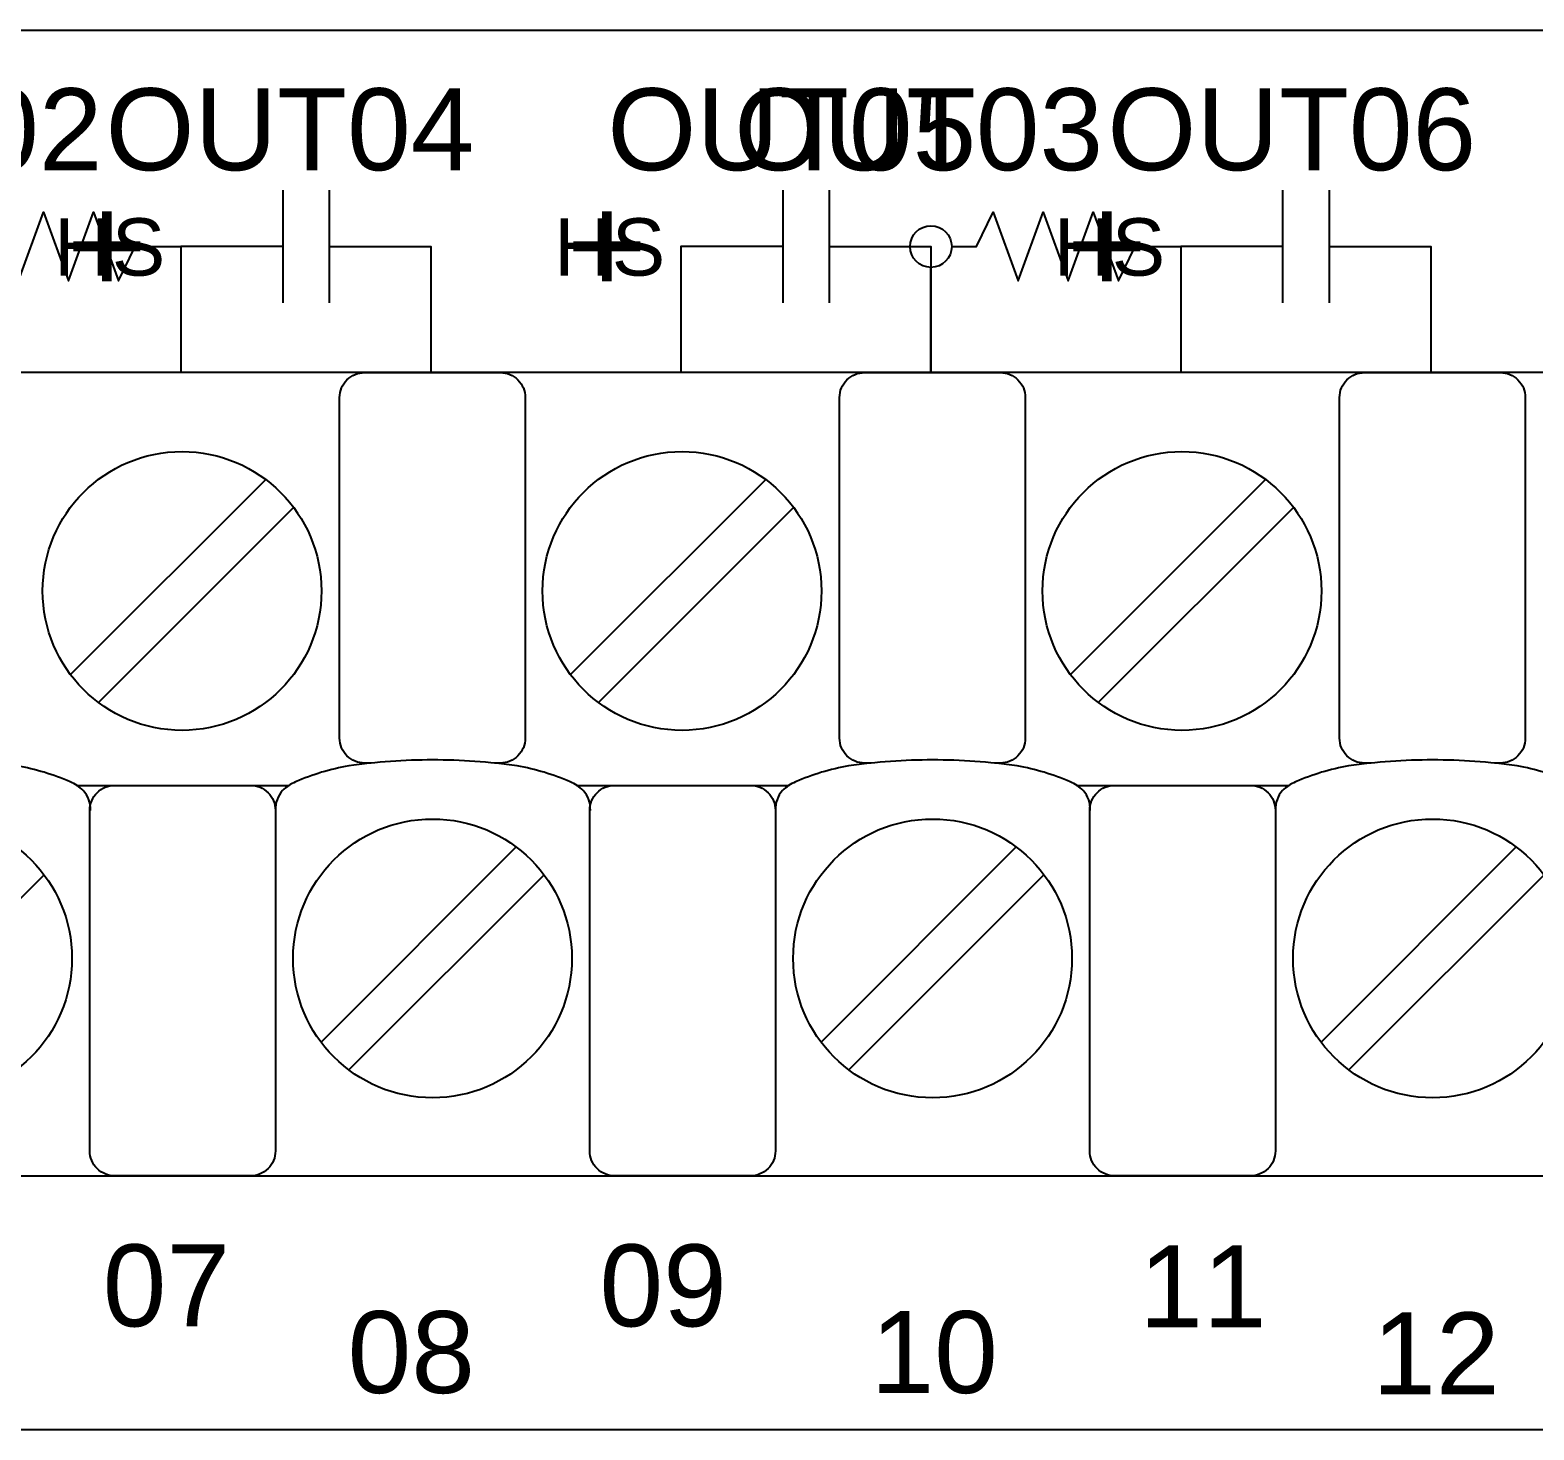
# Model space of a CAD drawing. Extents: x 1 to 47.7, y 0.3 to 34.2.
# Drawn here: x 29.492 to 31.297, y 9.106 to 10.786 of the extents above; entities that cross this region are included whole.
import ezdxf

# ---------------------------------------------------------------- set-up
doc = ezdxf.new("R2010")
doc.units = 0
doc.header["$MEASUREMENT"] = 0
for name, color, linetype in [('6_1__0__EMPTY', 7, 'CONTINUOUS'), ('6_2__2___8__OPTOISO_IND_LS', 7, 'CONTINUOUS'), ('6_3__7___8__OPTOISO_IND_LS', 7, 'CONTINUOUS'), ('6_4__4___24__OPTOISO_LS_IN', 7, 'CONTINUOUS'), ('6_5__D___24__OPTOISO_LS_IN', 7, 'CONTINUOUS'), ('6_6__8___8__OPTOISO_IND_LS', 7, 'CONTINUOUS'), ('7_0______DWG_', 7, 'CONTINUOUS')]:
    doc.layers.add(name, color=color, linetype=linetype)
doc.styles.add('ARIAL', font='arial.ttf')

msp = doc.modelspace()

# ---------------------------------------------------------------- linework, layer by layer
at = {"layer": '6_1__0__EMPTY'}
msp.add_lwpolyline([(32.4565, 10.3753), (27.4754, 10.3754, 0.414215), (27.4454, 10.3454), (27.4455, 10.0325), (27.3546, 9.7877, 0.47859), (27.4996, 9.5892), (27.733, 9.5892, -0.414214), (27.763, 9.5592), (27.763, 9.4412, 0.414213), (27.793, 9.4112), (32.7748, 9.4111, 0.414214), (32.8048, 9.4411), (32.8048, 9.7542), (32.8957, 9.9989, 0.480048), (32.7507, 10.1971), (32.5165, 10.1971, -0.414214), (32.4865, 10.2271), (32.4865, 10.3453, 0.414212), (32.4565, 10.3753), (32.4565, 10.3753)], format="xyb", dxfattribs=at)
at = {"layer": '6_2__2___8__OPTOISO_IND_LS'}
for points in [[(29.7953, 10.594), (29.7953, 10.459)], [(29.851, 10.594), (29.851, 10.459)], [(30.3953, 10.594), (30.3953, 10.459)], [(30.451, 10.594), (30.451, 10.459)], [(30.9953, 10.594), (30.9953, 10.459)], [(31.051, 10.594), (31.051, 10.459)], [(29.7953, 10.5265), (29.6732, 10.5265), (29.6732, 10.3753)], [(29.851, 10.5265), (29.9732, 10.5265), (29.9732, 10.3753)], [(30.3953, 10.5265), (30.2732, 10.5265), (30.2732, 10.3753)], [(30.451, 10.5265), (30.5732, 10.5265), (30.5732, 10.3753)], [(30.9953, 10.5265), (30.8732, 10.5265), (30.8732, 10.3753)], [(31.051, 10.5265), (31.1732, 10.5265), (31.1732, 10.3753)], [(29.7749, 10.247), (29.5407, 10.0128)], [(30.3749, 10.247), (30.1407, 10.0128)], [(30.9749, 10.247), (30.7407, 10.0128)], [(29.8083, 10.2135), (29.5741, 9.9794)], [(30.4083, 10.2135), (30.1741, 9.9794)], [(31.0083, 10.2135), (30.7741, 9.9794)], [(29.548, 9.8799), (29.8031, 9.8799)], [(30.148, 9.8799), (30.4031, 9.8799)], [(30.748, 9.8799), (31.0031, 9.8799)], [(30.0755, 9.806), (29.8414, 9.5718)], [(30.6755, 9.806), (30.4414, 9.5718)], [(31.2755, 9.806), (31.0414, 9.5718)], [(29.5089, 9.7725), (29.2748, 9.5384)], [(30.1089, 9.7725), (29.8748, 9.5384)], [(30.7089, 9.7725), (30.4748, 9.5384)], [(31.309, 9.7725), (31.0748, 9.5384)]]:
    msp.add_lwpolyline(points, dxfattribs=at)
for points in [[(27.763, 9.4412, 0.414213), (27.793, 9.4112), (32.7748, 9.4111, 0.414214), (32.8048, 9.4411), (32.8048, 9.7542), (32.8957, 9.9989, 0.480048), (32.7507, 10.1971), (32.5165, 10.1971, -0.414214), (32.4865, 10.2271), (32.4865, 10.3453, 0.414212), (32.4565, 10.3753), (32.4565, 10.3753), (27.4754, 10.3754, 0.414215), (27.4454, 10.3454), (27.4455, 10.0325), (27.3546, 9.7877, 0.47859), (27.4996, 9.5892), (27.733, 9.5892, -0.414214), (27.763, 9.5592)], [(29.9015, 9.9066), (29.8936, 9.9066, -0.414214), (29.8636, 9.9366), (29.8636, 10.3453, -0.414214), (29.8936, 10.3753), (30.0564, 10.3753, -0.414214), (30.0864, 10.3453), (30.0864, 9.9366, -0.414214), (30.0564, 9.9066), (30.0496, 9.9066)], [(30.5015, 9.9066), (30.4936, 9.9066, -0.414214), (30.4636, 9.9366), (30.4636, 10.3453, -0.414214), (30.4936, 10.3753), (30.6565, 10.3753, -0.414214), (30.6865, 10.3453), (30.6865, 9.9366, -0.414214), (30.6565, 9.9066), (30.6496, 9.9066)], [(31.1015, 9.9066), (31.0936, 9.9066, -0.414214), (31.0636, 9.9366), (31.0636, 10.3453, -0.414214), (31.0936, 10.3753), (31.2565, 10.3753, -0.414214), (31.2865, 10.3453), (31.2865, 9.9366, -0.414214), (31.2565, 9.9066), (31.2496, 9.9066)], [(29.5645, 9.8499, 0.191033), (29.556, 9.8738, 0.081668), (29.5404, 9.884, 0.0591), (29.4767, 9.9033, 0.034646), (29.3751, 9.9104, 0.03436), (29.2745, 9.9033, 0.0591), (29.2107, 9.884, 0.081668), (29.1951, 9.8738, 0.191033), (29.1866, 9.8499)], [(30.1645, 9.8499, 0.191033), (30.156, 9.8738, 0.081668), (30.1404, 9.884, 0.0591), (30.0767, 9.9033, 0.034646), (29.9751, 9.9104, 0.03436), (29.8745, 9.9033, 0.0591), (29.8107, 9.884, 0.081668), (29.7951, 9.8738, 0.191033), (29.7866, 9.8499)], [(30.7645, 9.8499, 0.191033), (30.756, 9.8738, 0.081668), (30.7404, 9.884, 0.0591), (30.6767, 9.9033, 0.034646), (30.5752, 9.9104, 0.03436), (30.4745, 9.9033, 0.0591), (30.4107, 9.884, 0.081668), (30.3951, 9.8738, 0.191033), (30.3866, 9.8499)], [(31.3645, 9.8499, 0.191033), (31.356, 9.8738, 0.081668), (31.3404, 9.884, 0.0591), (31.2767, 9.9033, 0.034646), (31.1752, 9.9104, 0.03436), (31.0745, 9.9033, 0.0591), (31.0108, 9.884, 0.081668), (30.9951, 9.8738, 0.191033), (30.9866, 9.8499)], [(29.7566, 9.8799, -0.414214), (29.7866, 9.8499), (29.7866, 9.4412, -0.414214), (29.7566, 9.4112), (29.5938, 9.4112, -0.414214), (29.5638, 9.4412), (29.5638, 9.8499, -0.414214), (29.5938, 9.8799)], [(30.3566, 9.8799, -0.414214), (30.3866, 9.8499), (30.3866, 9.4412, -0.414214), (30.3566, 9.4112), (30.1938, 9.4112, -0.414214), (30.1638, 9.4412), (30.1638, 9.8499, -0.414214), (30.1938, 9.8799)], [(30.9566, 9.8799, -0.414214), (30.9866, 9.8499), (30.9866, 9.4412, -0.414214), (30.9566, 9.4112), (30.7938, 9.4112, -0.414214), (30.7638, 9.4412), (30.7638, 9.8499, -0.414214), (30.7938, 9.8799)]]:
    msp.add_lwpolyline(points, format="xyb", dxfattribs=at)
for centre in [(29.6745, 10.1132), (30.2745, 10.1132), (30.8745, 10.1132), (29.3751, 9.6722), (29.9751, 9.6722), (30.5752, 9.6722), (31.1752, 9.6722)]:
    msp.add_circle(centre, 0.1673, dxfattribs=at)
at = {"layer": '6_3__7___8__OPTOISO_IND_LS'}
for points in [[(29.7953, 10.594), (29.7953, 10.459)], [(29.851, 10.594), (29.851, 10.459)], [(30.3953, 10.594), (30.3953, 10.459)], [(30.451, 10.594), (30.451, 10.459)], [(30.9953, 10.594), (30.9953, 10.459)], [(31.051, 10.594), (31.051, 10.459)], [(29.7953, 10.5265), (29.6732, 10.5265), (29.6732, 10.3753)], [(29.851, 10.5265), (29.9732, 10.5265), (29.9732, 10.3753)], [(30.3953, 10.5265), (30.2732, 10.5265), (30.2732, 10.3753)], [(30.451, 10.5265), (30.5732, 10.5265), (30.5732, 10.3753)], [(30.9953, 10.5265), (30.8732, 10.5265), (30.8732, 10.3753)], [(31.051, 10.5265), (31.1732, 10.5265), (31.1732, 10.3753)], [(29.7749, 10.247), (29.5407, 10.0128)], [(30.3749, 10.247), (30.1407, 10.0128)], [(30.9749, 10.247), (30.7407, 10.0128)], [(29.8083, 10.2135), (29.5741, 9.9794)], [(30.4083, 10.2135), (30.1741, 9.9794)], [(31.0083, 10.2135), (30.7741, 9.9794)], [(29.548, 9.8799), (29.8031, 9.8799)], [(30.148, 9.8799), (30.4031, 9.8799)], [(30.748, 9.8799), (31.0031, 9.8799)], [(30.0755, 9.806), (29.8414, 9.5718)], [(30.6755, 9.806), (30.4414, 9.5718)], [(31.2755, 9.806), (31.0414, 9.5718)], [(29.5089, 9.7725), (29.2748, 9.5384)], [(30.1089, 9.7725), (29.8748, 9.5384)], [(30.7089, 9.7725), (30.4748, 9.5384)], [(31.309, 9.7725), (31.0748, 9.5384)]]:
    msp.add_lwpolyline(points, dxfattribs=at)
for points in [[(27.763, 9.4412, 0.414213), (27.793, 9.4112), (32.7748, 9.4111, 0.414214), (32.8048, 9.4411), (32.8048, 9.7542), (32.8957, 9.9989, 0.480048), (32.7507, 10.1971), (32.5165, 10.1971, -0.414214), (32.4865, 10.2271), (32.4865, 10.3453, 0.414212), (32.4565, 10.3753), (32.4565, 10.3753), (27.4754, 10.3754, 0.414215), (27.4454, 10.3454), (27.4455, 10.0325), (27.3546, 9.7877, 0.47859), (27.4996, 9.5892), (27.733, 9.5892, -0.414214), (27.763, 9.5592)], [(29.9015, 9.9066), (29.8936, 9.9066, -0.414214), (29.8636, 9.9366), (29.8636, 10.3453, -0.414214), (29.8936, 10.3753), (30.0564, 10.3753, -0.414214), (30.0864, 10.3453), (30.0864, 9.9366, -0.414214), (30.0564, 9.9066), (30.0496, 9.9066)], [(30.5015, 9.9066), (30.4936, 9.9066, -0.414214), (30.4636, 9.9366), (30.4636, 10.3453, -0.414214), (30.4936, 10.3753), (30.6565, 10.3753, -0.414214), (30.6865, 10.3453), (30.6865, 9.9366, -0.414214), (30.6565, 9.9066), (30.6496, 9.9066)], [(31.1015, 9.9066), (31.0936, 9.9066, -0.414214), (31.0636, 9.9366), (31.0636, 10.3453, -0.414214), (31.0936, 10.3753), (31.2565, 10.3753, -0.414214), (31.2865, 10.3453), (31.2865, 9.9366, -0.414214), (31.2565, 9.9066), (31.2496, 9.9066)], [(29.5645, 9.8499, 0.191033), (29.556, 9.8738, 0.081668), (29.5404, 9.884, 0.0591), (29.4767, 9.9033, 0.034646), (29.3751, 9.9104, 0.03436), (29.2745, 9.9033, 0.0591), (29.2107, 9.884, 0.081668), (29.1951, 9.8738, 0.191033), (29.1866, 9.8499)], [(30.1645, 9.8499, 0.191033), (30.156, 9.8738, 0.081668), (30.1404, 9.884, 0.0591), (30.0767, 9.9033, 0.034646), (29.9751, 9.9104, 0.03436), (29.8745, 9.9033, 0.0591), (29.8107, 9.884, 0.081668), (29.7951, 9.8738, 0.191033), (29.7866, 9.8499)], [(30.7645, 9.8499, 0.191033), (30.756, 9.8738, 0.081668), (30.7404, 9.884, 0.0591), (30.6767, 9.9033, 0.034646), (30.5752, 9.9104, 0.03436), (30.4745, 9.9033, 0.0591), (30.4107, 9.884, 0.081668), (30.3951, 9.8738, 0.191033), (30.3866, 9.8499)], [(31.3645, 9.8499, 0.191033), (31.356, 9.8738, 0.081668), (31.3404, 9.884, 0.0591), (31.2767, 9.9033, 0.034646), (31.1752, 9.9104, 0.03436), (31.0745, 9.9033, 0.0591), (31.0108, 9.884, 0.081668), (30.9951, 9.8738, 0.191033), (30.9866, 9.8499)], [(29.7566, 9.8799, -0.414214), (29.7866, 9.8499), (29.7866, 9.4412, -0.414214), (29.7566, 9.4112), (29.5938, 9.4112, -0.414214), (29.5638, 9.4412), (29.5638, 9.8499, -0.414214), (29.5938, 9.8799)], [(30.3566, 9.8799, -0.414214), (30.3866, 9.8499), (30.3866, 9.4412, -0.414214), (30.3566, 9.4112), (30.1938, 9.4112, -0.414214), (30.1638, 9.4412), (30.1638, 9.8499, -0.414214), (30.1938, 9.8799)], [(30.9566, 9.8799, -0.414214), (30.9866, 9.8499), (30.9866, 9.4412, -0.414214), (30.9566, 9.4112), (30.7938, 9.4112, -0.414214), (30.7638, 9.4412), (30.7638, 9.8499, -0.414214), (30.7938, 9.8799)]]:
    msp.add_lwpolyline(points, format="xyb", dxfattribs=at)
for centre in [(29.6745, 10.1132), (30.2745, 10.1132), (30.8745, 10.1132), (29.3751, 9.6722), (29.9751, 9.6722), (30.5752, 9.6722), (31.1752, 9.6722)]:
    msp.add_circle(centre, 0.1673, dxfattribs=at)
at = {"layer": '6_4__4___24__OPTOISO_LS_IN'}
for points in [[(29.7953, 10.594), (29.7953, 10.459)], [(29.851, 10.594), (29.851, 10.459)], [(30.3953, 10.594), (30.3953, 10.459)], [(30.451, 10.594), (30.451, 10.459)], [(30.9953, 10.594), (30.9953, 10.459)], [(31.051, 10.594), (31.051, 10.459)], [(29.7953, 10.5265), (29.6732, 10.5265), (29.6732, 10.3753)], [(29.851, 10.5265), (29.9732, 10.5265), (29.9732, 10.3753)], [(30.3953, 10.5265), (30.2732, 10.5265), (30.2732, 10.3753)], [(30.451, 10.5265), (30.5732, 10.5265), (30.5732, 10.3753)], [(30.9953, 10.5265), (30.8732, 10.5265), (30.8732, 10.3753)], [(31.051, 10.5265), (31.1732, 10.5265), (31.1732, 10.3753)], [(29.7749, 10.247), (29.5407, 10.0128)], [(30.3749, 10.247), (30.1407, 10.0128)], [(30.9749, 10.247), (30.7407, 10.0128)], [(29.8083, 10.2135), (29.5741, 9.9794)], [(30.4083, 10.2135), (30.1741, 9.9794)], [(31.0083, 10.2135), (30.7741, 9.9794)], [(29.548, 9.8799), (29.8031, 9.8799)], [(30.148, 9.8799), (30.4031, 9.8799)], [(30.748, 9.8799), (31.0031, 9.8799)], [(30.0755, 9.806), (29.8414, 9.5718)], [(30.6755, 9.806), (30.4414, 9.5718)], [(31.2755, 9.806), (31.0414, 9.5718)], [(29.5089, 9.7725), (29.2748, 9.5384)], [(30.1089, 9.7725), (29.8748, 9.5384)], [(30.7089, 9.7725), (30.4748, 9.5384)], [(31.309, 9.7725), (31.0748, 9.5384)]]:
    msp.add_lwpolyline(points, dxfattribs=at)
for points in [[(27.763, 9.4412, 0.414213), (27.793, 9.4112), (32.7748, 9.4111, 0.414214), (32.8048, 9.4411), (32.8048, 9.7542), (32.8957, 9.9989, 0.480048), (32.7507, 10.1971), (32.5165, 10.1971, -0.414214), (32.4865, 10.2271), (32.4865, 10.3453, 0.414212), (32.4565, 10.3753), (32.4565, 10.3753), (27.4754, 10.3754, 0.414215), (27.4454, 10.3454), (27.4455, 10.0325), (27.3546, 9.7877, 0.47859), (27.4996, 9.5892), (27.733, 9.5892, -0.414214), (27.763, 9.5592)], [(29.9015, 9.9066), (29.8936, 9.9066, -0.414214), (29.8636, 9.9366), (29.8636, 10.3453, -0.414214), (29.8936, 10.3753), (30.0564, 10.3753, -0.414214), (30.0864, 10.3453), (30.0864, 9.9366, -0.414214), (30.0564, 9.9066), (30.0496, 9.9066)], [(30.5015, 9.9066), (30.4936, 9.9066, -0.414214), (30.4636, 9.9366), (30.4636, 10.3453, -0.414214), (30.4936, 10.3753), (30.6565, 10.3753, -0.414214), (30.6865, 10.3453), (30.6865, 9.9366, -0.414214), (30.6565, 9.9066), (30.6496, 9.9066)], [(31.1015, 9.9066), (31.0936, 9.9066, -0.414214), (31.0636, 9.9366), (31.0636, 10.3453, -0.414214), (31.0936, 10.3753), (31.2565, 10.3753, -0.414214), (31.2865, 10.3453), (31.2865, 9.9366, -0.414214), (31.2565, 9.9066), (31.2496, 9.9066)], [(29.5645, 9.8499, 0.191033), (29.556, 9.8738, 0.081668), (29.5404, 9.884, 0.0591), (29.4767, 9.9033, 0.034646), (29.3751, 9.9104, 0.03436), (29.2745, 9.9033, 0.0591), (29.2107, 9.884, 0.081668), (29.1951, 9.8738, 0.191033), (29.1866, 9.8499)], [(30.1645, 9.8499, 0.191033), (30.156, 9.8738, 0.081668), (30.1404, 9.884, 0.0591), (30.0767, 9.9033, 0.034646), (29.9751, 9.9104, 0.03436), (29.8745, 9.9033, 0.0591), (29.8107, 9.884, 0.081668), (29.7951, 9.8738, 0.191033), (29.7866, 9.8499)], [(30.7645, 9.8499, 0.191033), (30.756, 9.8738, 0.081668), (30.7404, 9.884, 0.0591), (30.6767, 9.9033, 0.034646), (30.5752, 9.9104, 0.03436), (30.4745, 9.9033, 0.0591), (30.4107, 9.884, 0.081668), (30.3951, 9.8738, 0.191033), (30.3866, 9.8499)], [(31.3645, 9.8499, 0.191033), (31.356, 9.8738, 0.081668), (31.3404, 9.884, 0.0591), (31.2767, 9.9033, 0.034646), (31.1752, 9.9104, 0.03436), (31.0745, 9.9033, 0.0591), (31.0108, 9.884, 0.081668), (30.9951, 9.8738, 0.191033), (30.9866, 9.8499)], [(29.7566, 9.8799, -0.414214), (29.7866, 9.8499), (29.7866, 9.4412, -0.414214), (29.7566, 9.4112), (29.5938, 9.4112, -0.414214), (29.5638, 9.4412), (29.5638, 9.8499, -0.414214), (29.5938, 9.8799)], [(30.3566, 9.8799, -0.414214), (30.3866, 9.8499), (30.3866, 9.4412, -0.414214), (30.3566, 9.4112), (30.1938, 9.4112, -0.414214), (30.1638, 9.4412), (30.1638, 9.8499, -0.414214), (30.1938, 9.8799)], [(30.9566, 9.8799, -0.414214), (30.9866, 9.8499), (30.9866, 9.4412, -0.414214), (30.9566, 9.4112), (30.7938, 9.4112, -0.414214), (30.7638, 9.4412), (30.7638, 9.8499, -0.414214), (30.7938, 9.8799)]]:
    msp.add_lwpolyline(points, format="xyb", dxfattribs=at)
for centre in [(29.6745, 10.1132), (30.2745, 10.1132), (30.8745, 10.1132), (29.3751, 9.6722), (29.9751, 9.6722), (30.5752, 9.6722), (31.1752, 9.6722)]:
    msp.add_circle(centre, 0.1673, dxfattribs=at)
at = {"layer": '6_5__D___24__OPTOISO_LS_IN'}
for points in [[(29.7953, 10.594), (29.7953, 10.459)], [(29.851, 10.594), (29.851, 10.459)], [(30.3953, 10.594), (30.3953, 10.459)], [(30.451, 10.594), (30.451, 10.459)], [(30.9953, 10.594), (30.9953, 10.459)], [(31.051, 10.594), (31.051, 10.459)], [(29.7953, 10.5265), (29.6732, 10.5265), (29.6732, 10.3753)], [(29.851, 10.5265), (29.9732, 10.5265), (29.9732, 10.3753)], [(30.3953, 10.5265), (30.2732, 10.5265), (30.2732, 10.3753)], [(30.451, 10.5265), (30.5732, 10.5265), (30.5732, 10.3753)], [(30.9953, 10.5265), (30.8732, 10.5265), (30.8732, 10.3753)], [(31.051, 10.5265), (31.1732, 10.5265), (31.1732, 10.3753)], [(29.7749, 10.247), (29.5407, 10.0128)], [(30.3749, 10.247), (30.1407, 10.0128)], [(30.9749, 10.247), (30.7407, 10.0128)], [(29.8083, 10.2135), (29.5741, 9.9794)], [(30.4083, 10.2135), (30.1741, 9.9794)], [(31.0083, 10.2135), (30.7741, 9.9794)], [(29.548, 9.8799), (29.8031, 9.8799)], [(30.148, 9.8799), (30.4031, 9.8799)], [(30.748, 9.8799), (31.0031, 9.8799)], [(30.0755, 9.806), (29.8414, 9.5718)], [(30.6755, 9.806), (30.4414, 9.5718)], [(31.2755, 9.806), (31.0414, 9.5718)], [(29.5089, 9.7725), (29.2748, 9.5384)], [(30.1089, 9.7725), (29.8748, 9.5384)], [(30.7089, 9.7725), (30.4748, 9.5384)], [(31.309, 9.7725), (31.0748, 9.5384)]]:
    msp.add_lwpolyline(points, dxfattribs=at)
for points in [[(27.763, 9.4412, 0.414213), (27.793, 9.4112), (32.7748, 9.4111, 0.414214), (32.8048, 9.4411), (32.8048, 9.7542), (32.8957, 9.9989, 0.480048), (32.7507, 10.1971), (32.5165, 10.1971, -0.414214), (32.4865, 10.2271), (32.4865, 10.3453, 0.414212), (32.4565, 10.3753), (32.4565, 10.3753), (27.4754, 10.3754, 0.414215), (27.4454, 10.3454), (27.4455, 10.0325), (27.3546, 9.7877, 0.47859), (27.4996, 9.5892), (27.733, 9.5892, -0.414214), (27.763, 9.5592)], [(29.9015, 9.9066), (29.8936, 9.9066, -0.414214), (29.8636, 9.9366), (29.8636, 10.3453, -0.414214), (29.8936, 10.3753), (30.0564, 10.3753, -0.414214), (30.0864, 10.3453), (30.0864, 9.9366, -0.414214), (30.0564, 9.9066), (30.0496, 9.9066)], [(30.5015, 9.9066), (30.4936, 9.9066, -0.414214), (30.4636, 9.9366), (30.4636, 10.3453, -0.414214), (30.4936, 10.3753), (30.6565, 10.3753, -0.414214), (30.6865, 10.3453), (30.6865, 9.9366, -0.414214), (30.6565, 9.9066), (30.6496, 9.9066)], [(31.1015, 9.9066), (31.0936, 9.9066, -0.414214), (31.0636, 9.9366), (31.0636, 10.3453, -0.414214), (31.0936, 10.3753), (31.2565, 10.3753, -0.414214), (31.2865, 10.3453), (31.2865, 9.9366, -0.414214), (31.2565, 9.9066), (31.2496, 9.9066)], [(29.5645, 9.8499, 0.191033), (29.556, 9.8738, 0.081668), (29.5404, 9.884, 0.0591), (29.4767, 9.9033, 0.034646), (29.3751, 9.9104, 0.03436), (29.2745, 9.9033, 0.0591), (29.2107, 9.884, 0.081668), (29.1951, 9.8738, 0.191033), (29.1866, 9.8499)], [(30.1645, 9.8499, 0.191033), (30.156, 9.8738, 0.081668), (30.1404, 9.884, 0.0591), (30.0767, 9.9033, 0.034646), (29.9751, 9.9104, 0.03436), (29.8745, 9.9033, 0.0591), (29.8107, 9.884, 0.081668), (29.7951, 9.8738, 0.191033), (29.7866, 9.8499)], [(30.7645, 9.8499, 0.191033), (30.756, 9.8738, 0.081668), (30.7404, 9.884, 0.0591), (30.6767, 9.9033, 0.034646), (30.5752, 9.9104, 0.03436), (30.4745, 9.9033, 0.0591), (30.4107, 9.884, 0.081668), (30.3951, 9.8738, 0.191033), (30.3866, 9.8499)], [(31.3645, 9.8499, 0.191033), (31.356, 9.8738, 0.081668), (31.3404, 9.884, 0.0591), (31.2767, 9.9033, 0.034646), (31.1752, 9.9104, 0.03436), (31.0745, 9.9033, 0.0591), (31.0108, 9.884, 0.081668), (30.9951, 9.8738, 0.191033), (30.9866, 9.8499)], [(29.7566, 9.8799, -0.414214), (29.7866, 9.8499), (29.7866, 9.4412, -0.414214), (29.7566, 9.4112), (29.5938, 9.4112, -0.414214), (29.5638, 9.4412), (29.5638, 9.8499, -0.414214), (29.5938, 9.8799)], [(30.3566, 9.8799, -0.414214), (30.3866, 9.8499), (30.3866, 9.4412, -0.414214), (30.3566, 9.4112), (30.1938, 9.4112, -0.414214), (30.1638, 9.4412), (30.1638, 9.8499, -0.414214), (30.1938, 9.8799)], [(30.9566, 9.8799, -0.414214), (30.9866, 9.8499), (30.9866, 9.4412, -0.414214), (30.9566, 9.4112), (30.7938, 9.4112, -0.414214), (30.7638, 9.4412), (30.7638, 9.8499, -0.414214), (30.7938, 9.8799)]]:
    msp.add_lwpolyline(points, format="xyb", dxfattribs=at)
for centre in [(29.6745, 10.1132), (30.2745, 10.1132), (30.8745, 10.1132), (29.3751, 9.6722), (29.9751, 9.6722), (30.5752, 9.6722), (31.1752, 9.6722)]:
    msp.add_circle(centre, 0.1673, dxfattribs=at)
at = {"layer": '6_6__8___8__OPTOISO_IND_LS'}
for points in [[(30.3953, 10.594), (30.3953, 10.459)], [(30.451, 10.594), (30.451, 10.459)], [(29.3982, 10.5265), (29.4281, 10.5265), (29.4481, 10.5677), (29.4781, 10.4852), (29.5081, 10.5677), (29.5382, 10.4852), (29.5682, 10.5677), (29.5982, 10.4852), (29.6182, 10.5265), (29.6732, 10.5265), (29.6732, 10.3753)], [(30.5981, 10.5265), (30.6281, 10.5265), (30.6481, 10.5677), (30.6781, 10.4852), (30.7081, 10.5677), (30.7381, 10.4852), (30.7681, 10.5677), (30.7982, 10.4852), (30.8182, 10.5265), (30.8732, 10.5265), (30.8732, 10.3753)], [(30.3953, 10.5265), (30.2732, 10.5265), (30.2732, 10.3753)], [(30.451, 10.5265), (30.5482, 10.5265)], [(30.5732, 10.3753), (30.5732, 10.5015)], [(29.7749, 10.247), (29.5407, 10.0128)], [(30.3749, 10.247), (30.1407, 10.0128)], [(30.9749, 10.247), (30.7407, 10.0128)], [(29.8083, 10.2135), (29.5741, 9.9794)], [(30.4083, 10.2135), (30.1741, 9.9794)], [(31.0083, 10.2135), (30.7741, 9.9794)], [(29.548, 9.8799), (29.8031, 9.8799)], [(30.148, 9.8799), (30.4031, 9.8799)], [(30.748, 9.8799), (31.0031, 9.8799)], [(30.0755, 9.806), (29.8414, 9.5718)], [(30.6755, 9.806), (30.4414, 9.5718)], [(31.2755, 9.806), (31.0414, 9.5718)], [(29.5089, 9.7725), (29.2748, 9.5384)], [(30.1089, 9.7725), (29.8748, 9.5384)], [(30.7089, 9.7725), (30.4748, 9.5384)], [(31.309, 9.7725), (31.0748, 9.5384)]]:
    msp.add_lwpolyline(points, dxfattribs=at)
for points in [[(27.763, 9.4412, 0.414213), (27.793, 9.4112), (32.7748, 9.4111, 0.414214), (32.8048, 9.4411), (32.8048, 9.7542), (32.8957, 9.9989, 0.480048), (32.7507, 10.1971), (32.5165, 10.1971, -0.414214), (32.4865, 10.2271), (32.4865, 10.3453, 0.414212), (32.4565, 10.3753), (32.4565, 10.3753), (27.4754, 10.3754, 0.414215), (27.4454, 10.3454), (27.4455, 10.0325), (27.3546, 9.7877, 0.47859), (27.4996, 9.5892), (27.733, 9.5892, -0.414214), (27.763, 9.5592)], [(29.9015, 9.9066), (29.8936, 9.9066, -0.414214), (29.8636, 9.9366), (29.8636, 10.3453, -0.414214), (29.8936, 10.3753), (30.0564, 10.3753, -0.414214), (30.0864, 10.3453), (30.0864, 9.9366, -0.414214), (30.0564, 9.9066), (30.0496, 9.9066)], [(30.5015, 9.9066), (30.4936, 9.9066, -0.414214), (30.4636, 9.9366), (30.4636, 10.3453, -0.414214), (30.4936, 10.3753), (30.6565, 10.3753, -0.414214), (30.6865, 10.3453), (30.6865, 9.9366, -0.414214), (30.6565, 9.9066), (30.6496, 9.9066)], [(31.1015, 9.9066), (31.0936, 9.9066, -0.414214), (31.0636, 9.9366), (31.0636, 10.3453, -0.414214), (31.0936, 10.3753), (31.2565, 10.3753, -0.414214), (31.2865, 10.3453), (31.2865, 9.9366, -0.414214), (31.2565, 9.9066), (31.2496, 9.9066)], [(29.5645, 9.8499, 0.191033), (29.556, 9.8738, 0.081668), (29.5404, 9.884, 0.0591), (29.4767, 9.9033, 0.034646), (29.3751, 9.9104, 0.03436), (29.2745, 9.9033, 0.0591), (29.2107, 9.884, 0.081668), (29.1951, 9.8738, 0.191033), (29.1866, 9.8499)], [(30.1645, 9.8499, 0.191033), (30.156, 9.8738, 0.081668), (30.1404, 9.884, 0.0591), (30.0767, 9.9033, 0.034646), (29.9751, 9.9104, 0.03436), (29.8745, 9.9033, 0.0591), (29.8107, 9.884, 0.081668), (29.7951, 9.8738, 0.191033), (29.7866, 9.8499)], [(30.7645, 9.8499, 0.191033), (30.756, 9.8738, 0.081668), (30.7404, 9.884, 0.0591), (30.6767, 9.9033, 0.034646), (30.5752, 9.9104, 0.03436), (30.4745, 9.9033, 0.0591), (30.4107, 9.884, 0.081668), (30.3951, 9.8738, 0.191033), (30.3866, 9.8499)], [(31.3645, 9.8499, 0.191033), (31.356, 9.8738, 0.081668), (31.3404, 9.884, 0.0591), (31.2767, 9.9033, 0.034646), (31.1752, 9.9104, 0.03436), (31.0745, 9.9033, 0.0591), (31.0108, 9.884, 0.081668), (30.9951, 9.8738, 0.191033), (30.9866, 9.8499)], [(29.7566, 9.8799, -0.414214), (29.7866, 9.8499), (29.7866, 9.4412, -0.414214), (29.7566, 9.4112), (29.5938, 9.4112, -0.414214), (29.5638, 9.4412), (29.5638, 9.8499, -0.414214), (29.5938, 9.8799)], [(30.3566, 9.8799, -0.414214), (30.3866, 9.8499), (30.3866, 9.4412, -0.414214), (30.3566, 9.4112), (30.1938, 9.4112, -0.414214), (30.1638, 9.4412), (30.1638, 9.8499, -0.414214), (30.1938, 9.8799)], [(30.9566, 9.8799, -0.414214), (30.9866, 9.8499), (30.9866, 9.4412, -0.414214), (30.9566, 9.4112), (30.7938, 9.4112, -0.414214), (30.7638, 9.4412), (30.7638, 9.8499, -0.414214), (30.7938, 9.8799)]]:
    msp.add_lwpolyline(points, format="xyb", dxfattribs=at)
for centre, radius in [((30.5732, 10.5265), 0.025), ((29.6745, 10.1132), 0.1673), ((30.2745, 10.1132), 0.1673), ((30.8745, 10.1132), 0.1673), ((29.3751, 9.6722), 0.1673), ((29.9751, 9.6722), 0.1673), ((30.5752, 9.6722), 0.1673), ((31.1752, 9.6722), 0.1673)]:
    msp.add_circle(centre, radius, dxfattribs=at)
at = {"layer": '7_0______DWG_'}
msp.add_lwpolyline([(27.2942, 10.7863), (43.9545, 10.7863, -0.468367), (44.0044, 10.7263), (44.0044, 9.1563, -0.414132), (43.9545, 9.1063), (27.2942, 9.1063, -0.414214), (27.2442, 9.1563), (27.2442, 10.7363, -0.414287)], format="xyb", close=True, dxfattribs=at)

# ---------------------------------------------------------------- texts
at = {"layer": '6_2__2___8__OPTOISO_IND_LS', "style": 'ARIAL'}
for s, p in [('OUT04', (29.5827, 10.6181)), ('OUT05', (30.1849, 10.6181)), ('OUT06', (30.7849, 10.6181))]:
    msp.add_text(s, height=0.09833, dxfattribs=at).set_placement(p)
at = {"layer": '6_3__7___8__OPTOISO_IND_LS', "style": 'ARIAL'}
for s, height, p in [('OUT04', 0.09833, (29.5827, 10.6181)), ('OUT05', 0.09833, (30.1849, 10.6181)), ('OUT06', 0.09833, (30.7849, 10.6181)), ('+', 0.118, (29.5362, 10.4697)), ('+', 0.118, (30.1362, 10.4697)), ('+', 0.118, (30.7362, 10.4697))]:
    msp.add_text(s, height=height, dxfattribs=at).set_placement(p)
at = {"layer": '6_4__4___24__OPTOISO_LS_IN', "style": 'ARIAL'}
for s, height, p in [('OUT04', 0.09833, (29.5827, 10.6181)), ('OUT05', 0.09833, (30.1849, 10.6181)), ('OUT06', 0.09833, (30.7849, 10.6181)), ('HS', 0.06883, (29.5208, 10.4916)), ('HS', 0.06883, (30.1208, 10.4916)), ('HS', 0.06883, (30.7208, 10.4916))]:
    msp.add_text(s, height=height, dxfattribs=at).set_placement(p)
at = {"layer": '6_5__D___24__OPTOISO_LS_IN', "style": 'ARIAL'}
for s, p in [('OUT04', (29.5827, 10.6181)), ('OUT05', (30.1849, 10.6181)), ('OUT06', (30.7849, 10.6181))]:
    msp.add_text(s, height=0.09833, dxfattribs=at).set_placement(p)
at = {"layer": '6_6__8___8__OPTOISO_IND_LS', "style": 'ARIAL'}
for s, p in [('OUT02', (29.1364, 10.6181)), ('OUT03', (30.3372, 10.6181))]:
    msp.add_text(s, height=0.09833, dxfattribs=at).set_placement(p)
at = {"layer": '7_0______DWG_', "style": 'ARIAL'}
for s, p in [('07', (29.5793, 9.2306)), ('09', (30.1755, 9.2306)), ('11', (30.8231, 9.2295)), ('08', (29.8732, 9.1506)), ('10', (30.5008, 9.1506)), ('12', (31.1029, 9.149))]:
    msp.add_text(s, height=0.09833, dxfattribs=at).set_placement(p)

doc.saveas('drawing.dxf')
